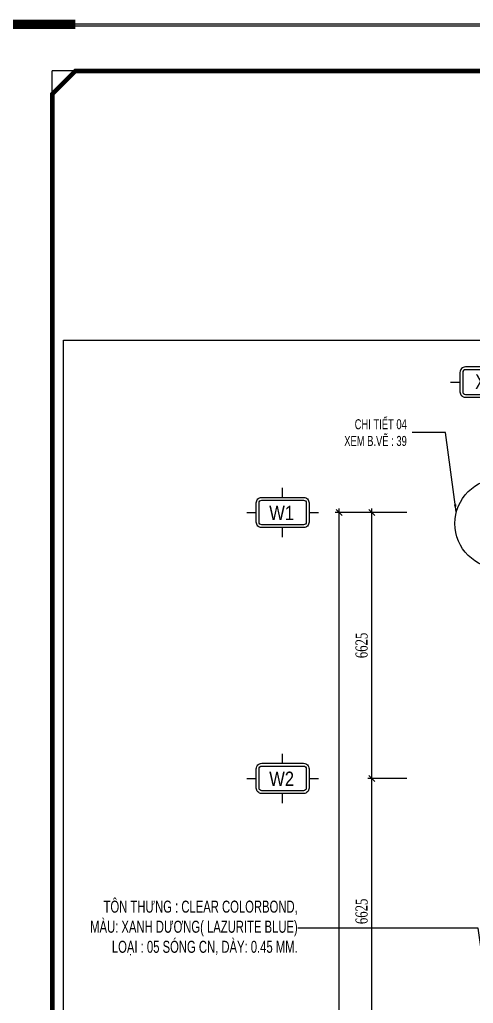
# Model space of a CAD drawing. Header units: inches. Extents: x 340055 to 349452, y -34649 to -30845.
# Drawn here: x 346943 to 347056.1, y -33591.8 to -33346.7 of the extents above; entities that cross this region are included whole.
import ezdxf
from ezdxf.enums import TextEntityAlignment as Align

# ---------------------------------------------------------------- set-up
doc = ezdxf.new("R2010")
doc.units = ezdxf.units.IN
doc.header["$MEASUREMENT"] = 0
for name, color, linetype in [('3', 3, 'Continuous'), ('7', 7, 'Continuous'), ('8', 8, 'Continuous'), ('DIM', 8, 'Continuous'), ('NET IN', 3, 'Continuous')]:
    doc.layers.add(name, color=color, linetype=linetype)
doc.layers.add('TL-TIILE BLOCK A2$0$TL-TITLE BLOCK 1', color=7, linetype='Continuous', lineweight=50)
doc.styles.add('hx2', font='')
doc.styles.add('ST1', font='times.ttf', dxfattribs={"width": 0.7})
doc.styles.add('ST1H', font='vnshxh.shx', dxfattribs={"width": 0.7})
doc.styles.get('hx2').set_extended_font_data('.VnArial NarrowH')
doc.dimstyles.new('100', dxfattribs={"dimtxt": 3, "dimasz": 1.5, "dimexe": 1, "dimexo": 0, "dimgap": 1, "dimtad": 1, "dimdec": 0, "dimlfac": 100, "dimzin": 0, "dimdsep": 46, "dimtxsty": 'ST1', "dimblk": 'OBLIQUE', "dimcen": 1, "dimdle": 1, "dimclrd": 8, "dimclre": 8, "dimclrt": 3, "dimadec": 0, "dimazin": 0, "dimtfac": 1, "dimtdec": 0, "dimtix": 1, "dimtmove": 1, "dimatfit": 3, "dimfxl": 0, "dimtolj": 1, "dimtzin": 0, "dimlwd": -1, "dimlwe": -1, "dimarcsym": 0})
doc.dimstyles.new('3', dxfattribs={"dimtxt": 3.5, "dimasz": 1.8, "dimexe": 1, "dimexo": 0, "dimgap": 1, "dimtad": 1, "dimdec": 0, "dimlfac": 3, "dimzin": 0, "dimdsep": 46, "dimtxsty": 'ST1H', "dimblk": 'OBLIQUE', "dimcen": 1, "dimdle": 1, "dimclrd": 8, "dimclre": 8, "dimclrt": 3, "dimadec": 0, "dimazin": 0, "dimtfac": 1, "dimtdec": 0, "dimtix": 1, "dimtofl": 0, "dimtmove": 1, "dimatfit": 3, "dimfxl": 0, "dimtolj": 1, "dimtzin": 0, "dimlwd": -1, "dimlwe": -1, "dimarcsym": 0})

# ---------------------------------------------------------------- blocks, each defined once
blk = doc.blocks.new('TENTRUC')
at = {"layer": '7'}
for p, q in [((0, 8.27), (0, 10.26)), ((-7.48, 5.13), (-5.48, 5.13)), ((5.48, 5.13), (7.48, 5.13)), ((0, 0), (0, 2))]:
    blk.add_line(p, q, dxfattribs=at)
blk.add_lwpolyline([(-4.36, 8.27), (4.36, 8.27, -0.414214), (5.48, 7.14), (5.48, 3.12, -0.414214), (4.36, 2), (-4.36, 2, -0.414214), (-5.48, 3.12), (-5.48, 7.14, -0.414214)], format="xyb", close=True, dxfattribs=at)
at = {"layer": '8', "ltscale": 15}
blk.add_lwpolyline([(-4.36, 7.68), (4.36, 7.68, -0.414214), (4.9, 7.14), (4.9, 3.12, -0.414214), (4.36, 2.58), (-4.36, 2.58, -0.414214), (-4.9, 3.12), (-4.9, 7.14, -0.414214)], format="xyb", close=True, dxfattribs=at)
at = {"layer": '3', "style": 'hx2'}
blk.add_attdef('TR', text='', height=2.9, dxfattribs=at).set_placement((-0.16, 3.83), align=Align.CENTER)
blk = doc.blocks.new('_Oblique')
at = {"color": 0, "linetype": 'ByBlock', "lineweight": -2}
blk.add_line((-0.5, -0.5), (0.5, 0.5), dxfattribs=at)
blk = doc.blocks.new('*D370')
at = {"color": 8, "linetype": 'Continuous', "transparency": 16777216}
for p, q in [((347039.5, -33469.51), (347021.68, -33469.51)), ((347022.68, -33735.51), (347022.68, -33468.51)), ((347038.76, -33734.51), (347021.68, -33734.51))]:
    blk.add_line(p, q, dxfattribs=at)
at = {"layer": 'Defpoints', "color": 0, "transparency": 16777216}
for p in [(347022.68, -33469.51), (347039.5, -33469.51), (347038.76, -33734.51)]:
    blk.add_point(p, dxfattribs=at)
at = {"color": 8, "transparency": 16777216, "xscale": 1.5, "yscale": 1.5, "zscale": 1.5}
for p, rotation in [((347022.68, -33469.51), 90), ((347022.68, -33734.51), 270)]:
    blk.add_blockref('_Oblique', p, dxfattribs=dict(at, rotation=rotation))
at = {"color": 3, "transparency": 16777216, "insert": (347020.16, -33602.01), "char_height": 3, "attachment_point": 5, "rotation": 90, "style": 'ST1', "bg_fill": 3, "box_fill_scale": 1.25, "bg_fill_color": 256, "bg_fill_true_color": 13158600, "bg_fill_transparency": 0}
blk.add_mtext('\\A1;26500', dxfattribs=at)
blk = doc.blocks.new('*D373')
at = {"color": 8, "linetype": 'Continuous', "transparency": 16777216}
for p, q in [((347039.5, -33535.76), (347029.77, -33535.76)), ((347030.77, -33603.01), (347030.77, -33534.76)), ((347039.5, -33602.01), (347029.77, -33602.01))]:
    blk.add_line(p, q, dxfattribs=at)
at = {"layer": 'Defpoints', "color": 0, "transparency": 16777216}
for p in [(347030.77, -33535.76), (347039.5, -33535.76), (347039.5, -33602.01)]:
    blk.add_point(p, dxfattribs=at)
at = {"color": 8, "transparency": 16777216, "xscale": 1.5, "yscale": 1.5, "zscale": 1.5}
for p, rotation in [((347030.77, -33535.76), 90), ((347030.77, -33602.01), 270)]:
    blk.add_blockref('_Oblique', p, dxfattribs=dict(at, rotation=rotation))
at = {"color": 3, "transparency": 16777216, "insert": (347028.25, -33568.89), "char_height": 3, "attachment_point": 5, "rotation": 90, "style": 'ST1', "bg_fill": 3, "box_fill_scale": 1.25, "bg_fill_color": 256, "bg_fill_true_color": 13158600, "bg_fill_transparency": 0}
blk.add_mtext('\\A1;6625', dxfattribs=at)
blk = doc.blocks.new('*D374')
at = {"color": 8, "linetype": 'Continuous', "transparency": 16777216}
for p, q in [((347039.5, -33469.51), (347029.77, -33469.51)), ((347030.77, -33536.76), (347030.77, -33468.51)), ((347039.5, -33535.76), (347029.77, -33535.76))]:
    blk.add_line(p, q, dxfattribs=at)
at = {"layer": 'Defpoints', "color": 0, "transparency": 16777216}
for p in [(347030.77, -33469.51), (347039.5, -33469.51), (347039.5, -33535.76)]:
    blk.add_point(p, dxfattribs=at)
at = {"color": 8, "transparency": 16777216, "xscale": 1.5, "yscale": 1.5, "zscale": 1.5}
for p, rotation in [((347030.77, -33469.51), 90), ((347030.77, -33535.76), 270)]:
    blk.add_blockref('_Oblique', p, dxfattribs=dict(at, rotation=rotation))
at = {"color": 3, "transparency": 16777216, "insert": (347028.25, -33502.63), "char_height": 3, "attachment_point": 5, "rotation": 90, "style": 'ST1', "bg_fill": 3, "box_fill_scale": 1.25, "bg_fill_color": 256, "bg_fill_true_color": 13158600, "bg_fill_transparency": 0}
blk.add_mtext('\\A1;6625', dxfattribs=at)
blk = doc.blocks.new('*D375')
at = {"color": 8, "linetype": 'Continuous', "transparency": 16777216}
for p, q in [((347039.5, -33469.51), (347021.68, -33469.51)), ((347022.68, -33735.51), (347022.68, -33468.51)), ((347038.76, -33734.51), (347021.68, -33734.51))]:
    blk.add_line(p, q, dxfattribs=at)
at = {"layer": 'Defpoints', "color": 0, "transparency": 16777216}
for p in [(347022.68, -33469.51), (347039.5, -33469.51), (347038.76, -33734.51)]:
    blk.add_point(p, dxfattribs=at)
at = {"color": 8, "transparency": 16777216, "xscale": 1.5, "yscale": 1.5, "zscale": 1.5}
for p, rotation in [((347022.68, -33469.51), 90), ((347022.68, -33734.51), 270)]:
    blk.add_blockref('_Oblique', p, dxfattribs=dict(at, rotation=rotation))
at = {"color": 3, "transparency": 16777216, "insert": (347020.16, -33602.01), "char_height": 3, "attachment_point": 5, "rotation": 90, "style": 'ST1', "bg_fill": 3, "box_fill_scale": 1.25, "bg_fill_color": 256, "bg_fill_true_color": 13158600, "bg_fill_transparency": 0}
blk.add_mtext('\\A1;26500', dxfattribs=at)
blk = doc.blocks.new('kt kien truc 1')
at = {"layer": 'Defpoints'}
for p in [(20, 410), (15, 405)]:
    blk.add_line(p, (15, 410), dxfattribs=at)
at = {"layer": 'Defpoints', "color": 8, "const_width": 2}
blk.add_lwpolyline([(0, 400), (0, 420), (20, 420)], dxfattribs=at)
at = {"layer": 'Defpoints', "color": 8}
blk.add_lwpolyline([(0, 0), (594, 0), (594, 420), (0, 420)], close=True, dxfattribs=at)
at = {"layer": 'TL-TIILE BLOCK A2$0$TL-TITLE BLOCK 1', "const_width": 1}
blk.add_lwpolyline([(20, 10), (579, 10), (584, 15), (584, 405), (579, 410), (20, 410), (15, 405), (15, 15)], close=True, dxfattribs=at)

msp = doc.modelspace()

# ---------------------------------------------------------------- linework, layer by layer
at = {"color": 1}
msp.add_circle((347062.7605, -33472.2586), 11.2274, dxfattribs=at)

# ---------------------------------------------------------------- block references
at = {"layer": 'DIM'}
ref = msp.add_blockref('TENTRUC', (347059.3571, -33430.8572), dxfattribs=dict(at, xscale=-1.200000000011642, yscale=1.19999999999709, zscale=1.2, rotation=180))
ref.add_attrib('TR', 'X7', dxfattribs={"layer": '0', "color": 3, "height": 3.6, "style": 'hx2'}).set_placement((347059.0975, -33438.7064), align=Align.CENTER)
ref = msp.add_blockref('TENTRUC', (347008.561, -33475.6687), dxfattribs=dict(at, xscale=1.200000000011642, yscale=1.200000000011642, zscale=1.200000000011642))
ref.add_attrib('TR', 'W1', dxfattribs={"layer": '0', "color": 3, "height": 3.6, "style": 'hx2'}).set_placement((347008.3015, -33471.4195), align=Align.CENTER)
ref = msp.add_blockref('TENTRUC', (347008.561, -33541.9191), dxfattribs=dict(at, xscale=1.200000000011642, yscale=1.200000000011642, zscale=1.200000000011642))
ref.add_attrib('TR', 'W2', dxfattribs={"layer": '0', "color": 3, "height": 3.6, "style": 'hx2'}).set_placement((347008.3015, -33537.6699), align=Align.CENTER)

# ---------------------------------------------------------------- next in the draw order: dimensions: what is measured, and where the dimension line sits
at = {"color": 8}
dim = msp.add_linear_dim(base=(347022.6838, -33469.5097), p1=(347038.7625, -33734.5076), p2=(347039.4959, -33469.5097), angle=90, dimstyle='100', dxfattribs=at)
dim.commit()
dim.dimension.update_dxf_attribs({"geometry": '*D370', "text_midpoint": (347020.1578, -33602.0087)})

# ---------------------------------------------------------------- next in the draw order: dimensions: what is measured, and where the dimension line sits
dim = msp.add_linear_dim(base=(347030.7713, -33535.7601), p1=(347039.4959, -33602.0101), p2=(347039.4959, -33535.7601), angle=90, dimstyle='100', dxfattribs=at)
dim.commit()
dim.dimension.update_dxf_attribs({"geometry": '*D373', "text_midpoint": (347028.2453, -33568.8851)})

# ---------------------------------------------------------------- next in the draw order: dimensions: what is measured, and where the dimension line sits
dim = msp.add_linear_dim(base=(347030.7713, -33469.5097), p1=(347039.4959, -33535.7601), p2=(347039.4959, -33469.5097), angle=90, dimstyle='100', dxfattribs=at)
dim.commit()
dim.dimension.update_dxf_attribs({"geometry": '*D374', "text_midpoint": (347028.2453, -33502.6349)})

# ---------------------------------------------------------------- next in the draw order: dimensions: what is measured, and where the dimension line sits
dim = msp.add_linear_dim(base=(347022.6838, -33469.5097), p1=(347038.7625, -33734.5076), p2=(347039.4959, -33469.5097), angle=90, dimstyle='100', dxfattribs=at)
dim.commit()
dim.dimension.update_dxf_attribs({"geometry": '*D375', "text_midpoint": (347020.1578, -33602.0087)})

# ---------------------------------------------------------------- next in the draw order: linework, layer by layer
msp.add_lwpolyline([(346953.928, -33426.5398), (347523.266, -33426.5398), (347523.266, -33778.1197), (346953.928, -33778.1197)], close=True, dxfattribs=at)

# ---------------------------------------------------------------- next in the draw order: leaders
at = {"color": 9}
msp.add_leader([(347051.7958, -33469.3222), (347049.1517, -33449.6178), (347039.5271, -33449.6178)], dimstyle='3', override={"dimgap": 1, "dimtad": 0}, dxfattribs=at)

# ---------------------------------------------------------------- next in the draw order: texts
at = {"color": 1, "true_color": 0xfa051e, "insert": (347039.5271, -33449.6178), "char_height": 2.5, "attachment_point": 6, "style": 'ST1H', "bg_fill": 2}
msp.add_mtext('\\A1;CHI TIÕT 04\\PXEM B.VÏ : 39', dxfattribs=at)
at = {"layer": '3', "insert": (347012.3186, -33573.0451), "char_height": 3, "attachment_point": 6, "style": 'ST1H', "bg_fill": 2}
msp.add_mtext('\\A1;t«n TH¦NG : CLEAR COLORBOND,\\Pmµu: Xanh d\xad¬ng( Lazurite blue)\\PLo¹i : 05 SãNG CN, dµy: 0.45 mm.', dxfattribs=at)

# ---------------------------------------------------------------- next in the draw order: linework, layer by layer
at = {"layer": 'NET IN'}
msp.add_lwpolyline([(346933.69, -33348.2982), (347622.4698, -33348.2982), (347622.4698, -33834.8987), (346933.69, -33834.8987)], close=True, dxfattribs=at)

# ---------------------------------------------------------------- next in the draw order: block references
at = {"layer": '3', "xscale": 1.159562065285868, "yscale": 1.159562065285868, "zscale": 1.159562065285868}
msp.add_blockref('kt kien truc 1', (346933.69, -33834.8987), dxfattribs=at)

# ---------------------------------------------------------------- next in the draw order: leaders
at = {"color": 9}
msp.add_leader([(347059.376, -33587.6242), (347057.3175, -33573.0451), (347012.3186, -33573.0451)], dimstyle='3', override={"dimgap": 1, "dimtad": 0}, dxfattribs=at)

doc.saveas('drawing.dxf')
